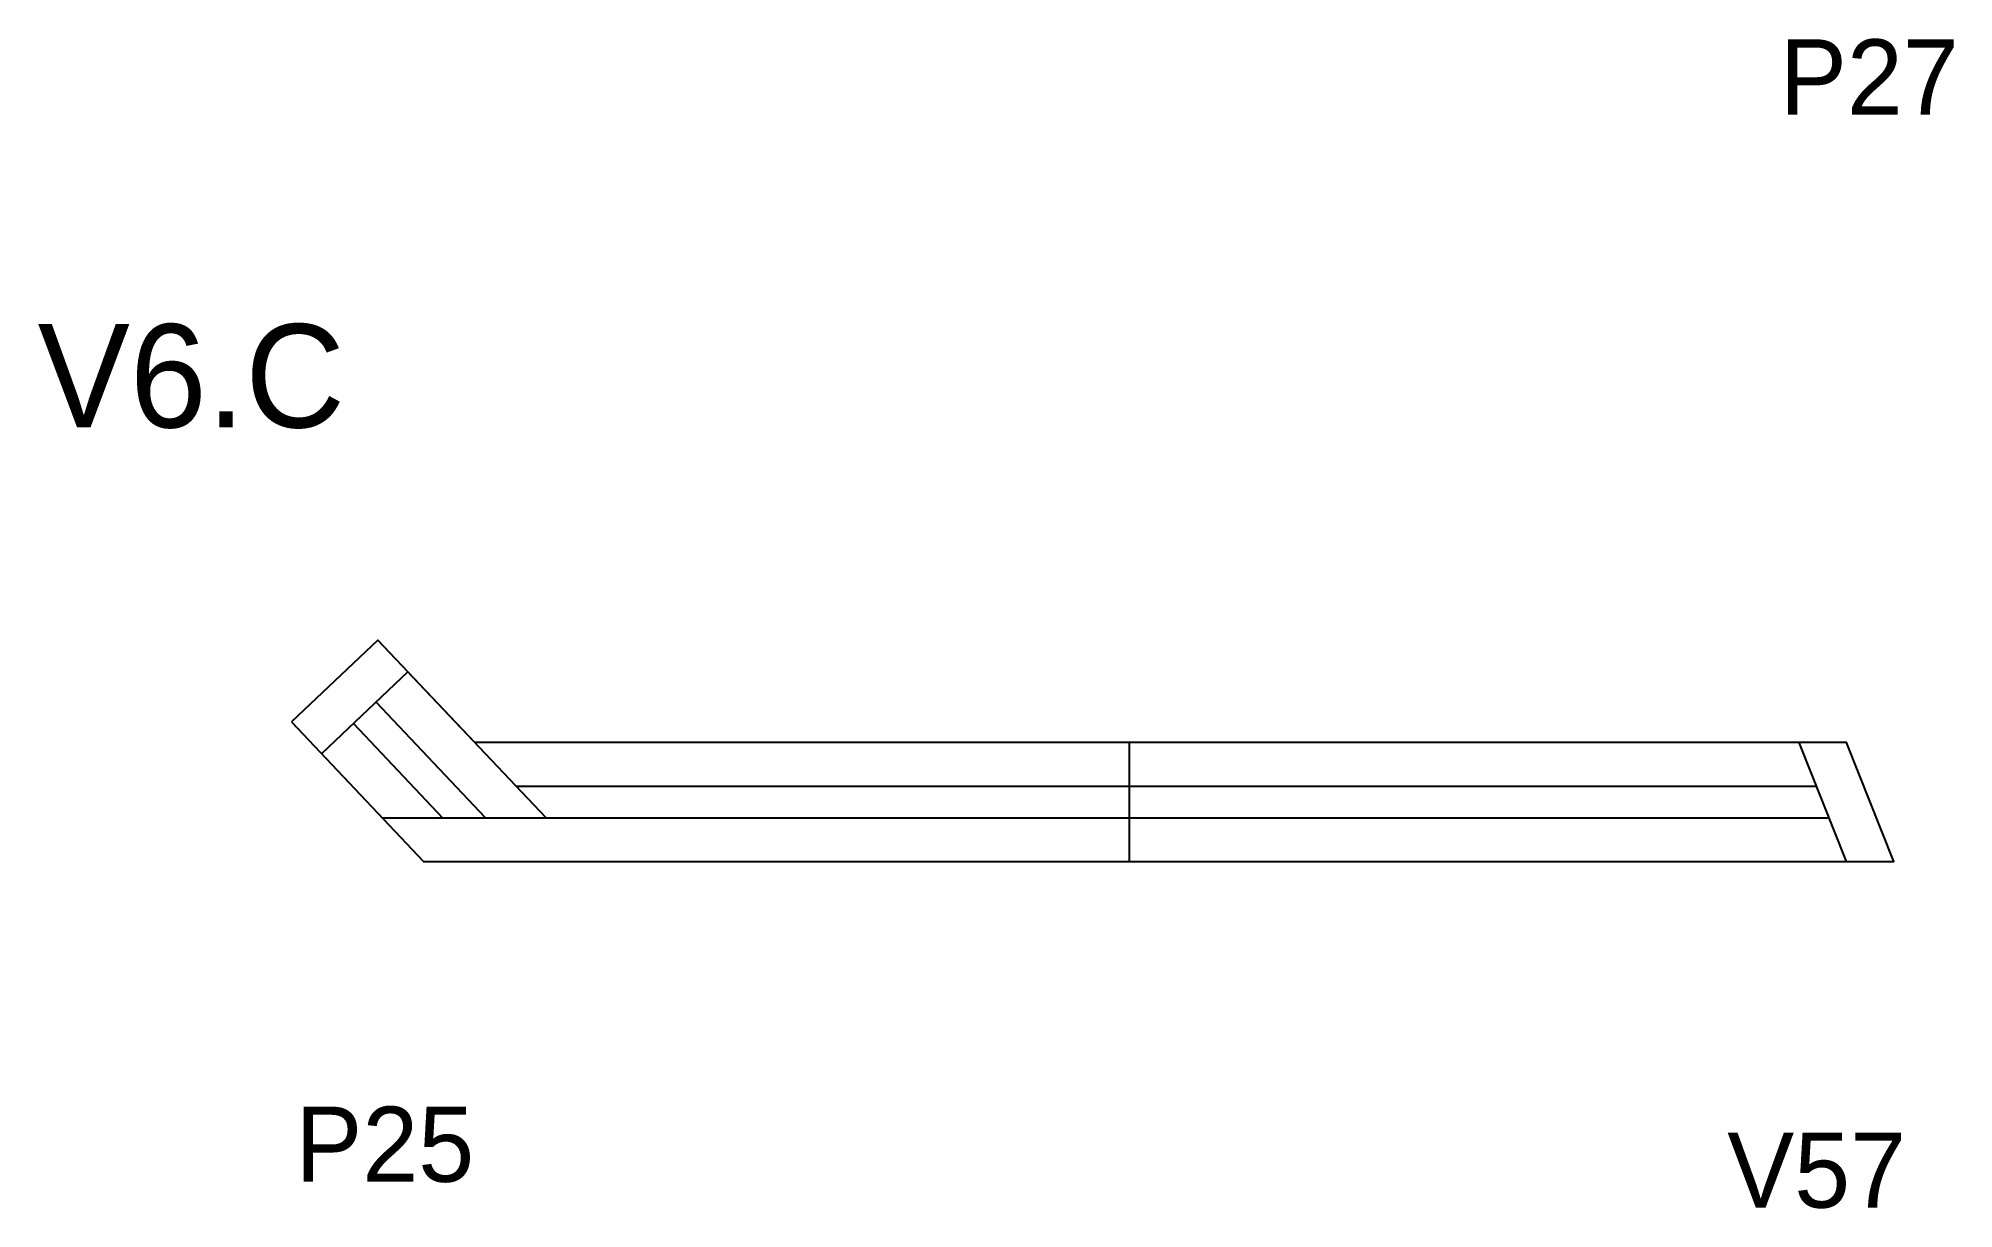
# Model space of a CAD drawing. Header units: metres. Extents: x 4282 to 4587, y 109 to 296.
import ezdxf

# ---------------------------------------------------------------- set-up
doc = ezdxf.new("R2010")
doc.units = ezdxf.units.M
for name, color, linetype in [('5', 7, 'Continuous'), ('NOMENCLATURA', 7, 'Continuous'), ('Painéis', 7, 'Continuous'), ('SARR_2.2x7', 7, 'Continuous')]:
    doc.layers.add(name, color=color, linetype=linetype)

msp = doc.modelspace()

# ---------------------------------------------------------------- linework, layer by layer
at = {"layer": 'Painéis', "color": 7, "lineweight": 25}
msp.add_line((4455.68, 164.11), (4455.68, 183.11), dxfattribs=at)
msp.add_lwpolyline([(4321.9, 186.41), (4343.01, 164.11), (4577.63, 164.11), (4570.07, 183.11), (4351.18, 183.11), (4335.69, 199.47), (4321.9, 186.41)], dxfattribs=at)
at = {"layer": 'SARR_2.2x7', "color": 7, "lineweight": 25}
for p, q in [((4340.51, 194.39), (4326.71, 181.33)), ((4362.54, 171.11), (4340.33, 194.57)), ((4352.9, 171.11), (4335.42, 189.58)), ((4331.79, 186.14), (4346.02, 171.11)), ((4570.1, 164.11), (4562.53, 183.11)), ((4455.68, 176.11), (4357.81, 176.11)), ((4565.32, 176.11), (4455.68, 176.11)), ((4336.38, 171.11), (4455.68, 171.11)), ((4455.68, 171.11), (4567.31, 171.11))]:
    msp.add_line(p, q, dxfattribs=at)

# ---------------------------------------------------------------- texts
at = {"layer": '5', "color": 7, "lineweight": 25}
for s, p in [('P27', (4559.46, 283.42)), ('P25', (4322.52, 112.97)), ('V57', (4551.05, 108.84))]:
    msp.add_text(s, height=12, dxfattribs=at).set_placement(p)
at = {"layer": 'NOMENCLATURA', "color": 7, "lineweight": 25}
msp.add_text('V6.C', height=16.5, dxfattribs=at).set_placement((4281.41, 233.44))

doc.saveas('drawing.dxf')
